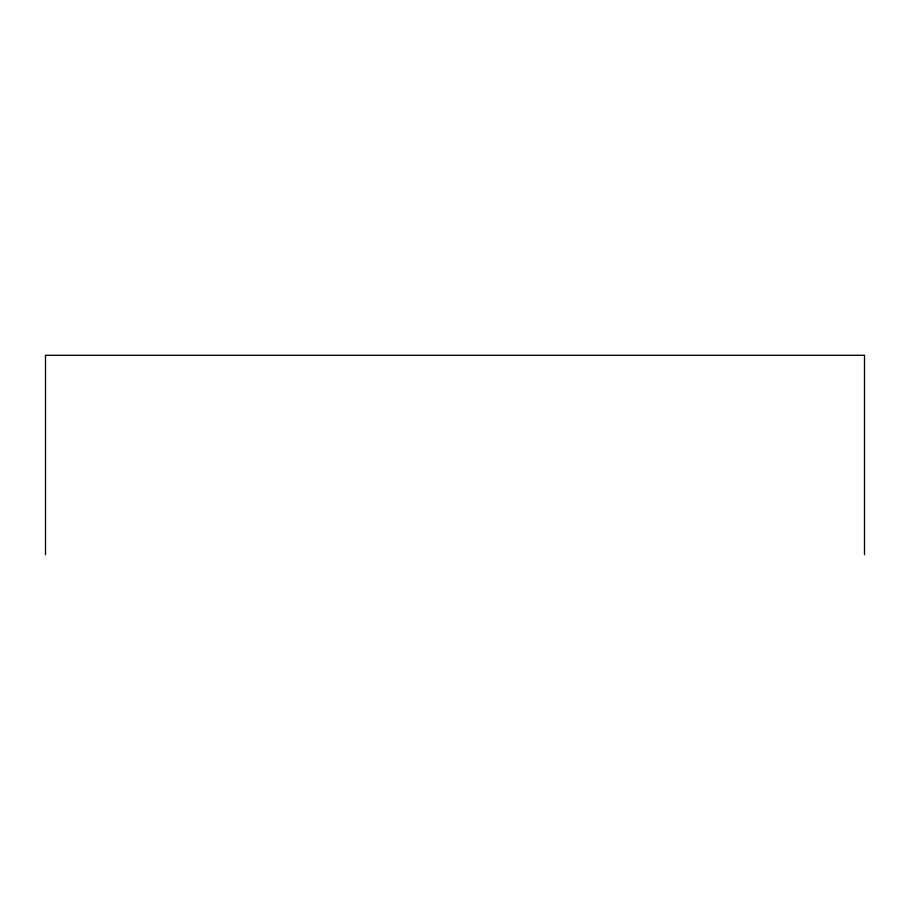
<?xml version="1.0" encoding="UTF-8"?>
<svg xmlns="http://www.w3.org/2000/svg" width="910" height="910" viewBox="0 0 910 910"><rect width="100%" height="100%" fill="white"/><g stroke="black" fill="none" stroke-linecap="round" stroke-linejoin="round"><path stroke-width="1.36" d="M864.5 554.713L864.5 355.287L45.5 355.287L45.5 554.713"/></g></svg>
